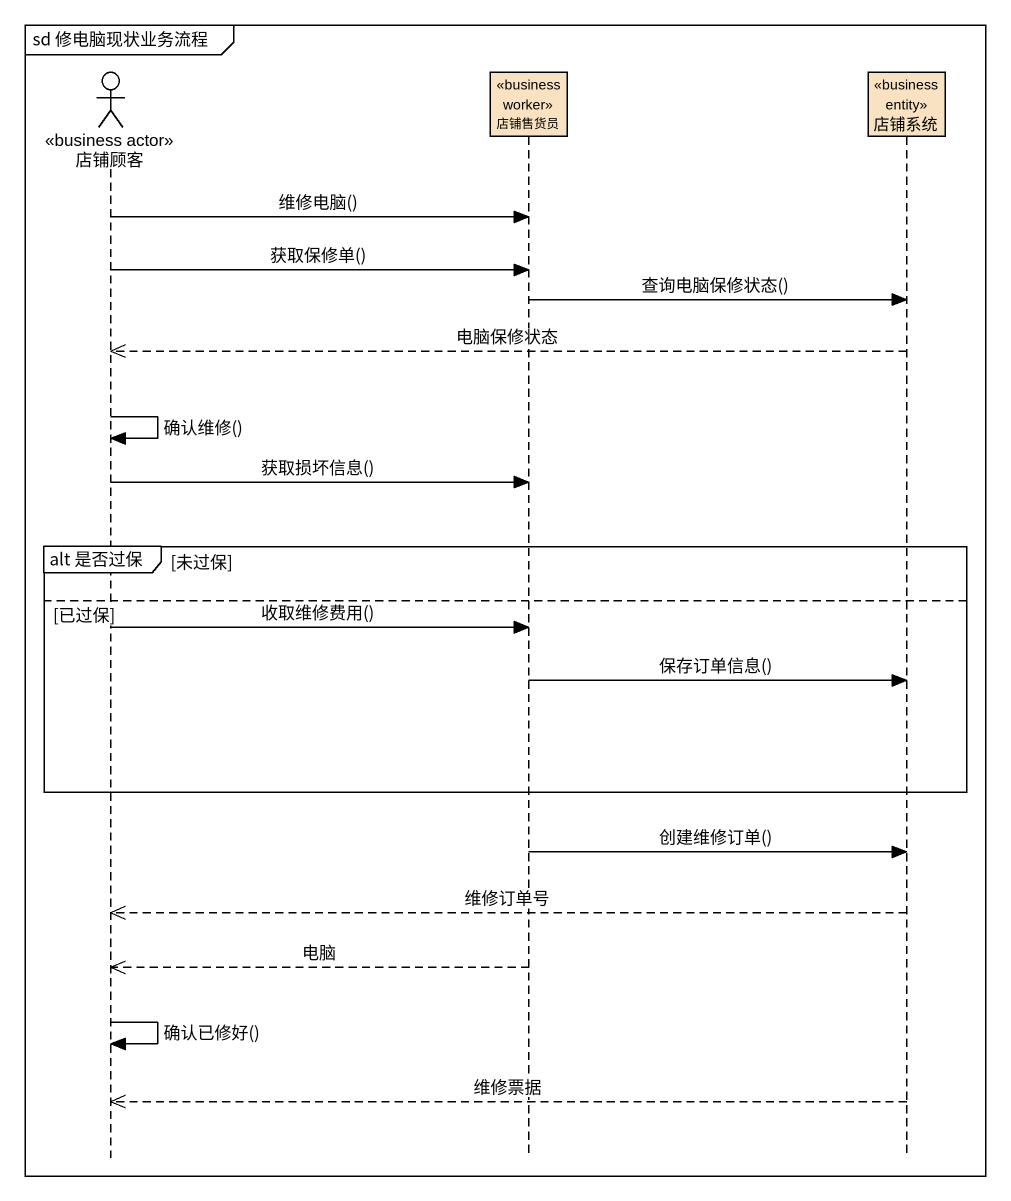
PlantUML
@startuml
mainframe sd 修电脑现状业务流程
hide footbox
actor 店铺顾客 <<business actor>>
participant 店铺售货员 <<business worker>> #F8E2C1
participant 店铺系统 <<business entity>> #F8E2C1

店铺顾客 -> 店铺售货员 : 维修电脑()
店铺顾客 -> 店铺售货员 : 获取保修单()
店铺售货员 -> 店铺系统 : 查询电脑保修状态()
店铺系统 -->> 店铺顾客 : 电脑保修状态
店铺顾客 -> 店铺顾客 : 确认维修()
店铺顾客 -> 店铺售货员 : 获取损坏信息()
group alt 是否过保 [未过保]
else 已过保
  店铺顾客 -> 店铺售货员 : 收取维修费用()
  店铺售货员 -> 店铺系统 : 保存订单信息()
end
店铺售货员 -> 店铺系统 : 创建维修订单()
店铺系统 -->> 店铺顾客 : 维修订单号
店铺售货员 -->> 店铺顾客 : 电脑
店铺顾客 -> 店铺顾客 : 确认已修好()
店铺系统 -->> 店铺顾客 : 维修票据
@enduml
